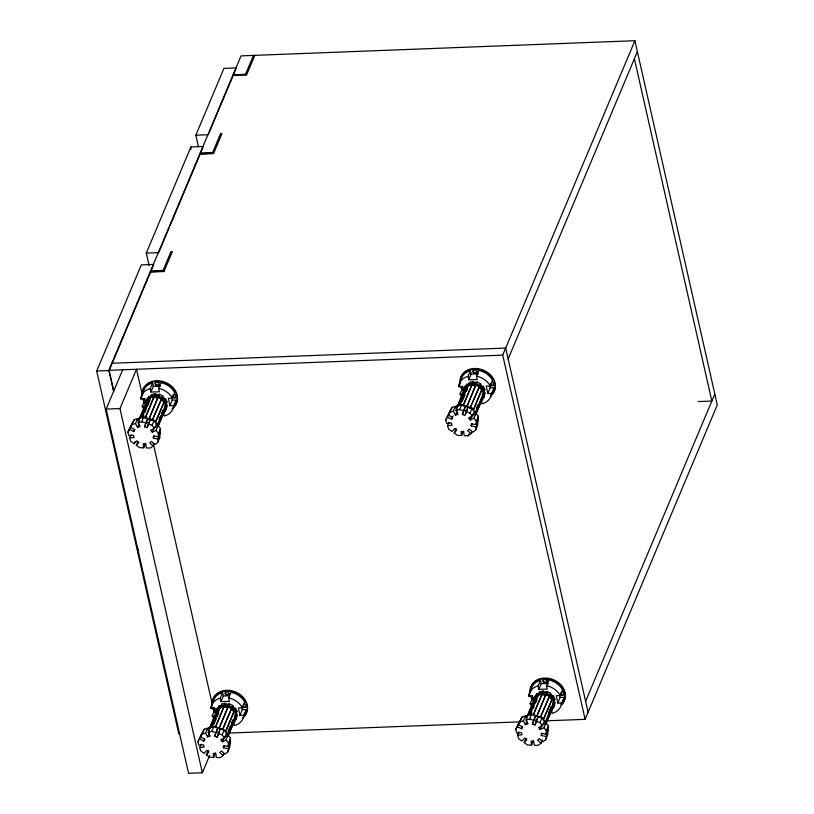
<?xml version="1.0" encoding="UTF-8"?>
<svg xmlns="http://www.w3.org/2000/svg" width="814" height="814" viewBox="0 0 814 814"><rect width="100%" height="100%" fill="white"/><g stroke="black" fill="none" stroke-linecap="round" stroke-linejoin="round"><path stroke-width="1.22" d="M161.782 398.372L162.79 395.97L159.198 394.23L149.003 419.047L157.377 399.125M145.116 418.538L153.978 396.876L150.387 397.67L142.012 417.602M154.629 395.889L155.311 393.711L151.719 394.515L150.702 396.917M158.191 397.201L159.198 394.23M219.037 728.052L222.629 729.792L231.502 708.699L227.91 706.959L219.037 728.052L219.037 728.622L228.225 706.766M215.639 726.943L224.013 706.45L220.421 707.244L220.889 707.702L218.142 709.686L217.674 709.228M224.674 705.453L225.346 703.286L221.754 704.079L212.047 727.167M227.91 706.959L227.91 707.519L224.013 707.01M228.561 705.962L229.233 703.795L232.824 705.534L231.817 707.946L229.121 706.633M479.639 386.111L480.657 383.709L477.065 381.969L466.86 406.797L475.732 385.124L479.324 386.864L469.983 408.302L479.324 386.864M459.869 405.341L468.254 385.419L471.845 384.615L471.845 385.185L475.732 385.694M472.496 383.628L473.168 381.461L469.576 382.254L468.569 384.666M476.383 384.137L477.065 381.969M482.895 393.844L482.895 396.062L483.567 396.143L475.641 414.987M536.894 715.791L536.894 716.361L545.767 694.698L549.358 696.438L540.496 717.531L536.894 715.791L547.1 691.534L550.691 693.274L549.674 695.685L546.988 694.383M534.706 699.928L534.045 699.837L535.531 696.967L535.999 697.435L538.756 695.451L538.288 694.983L541.88 694.189L541.88 694.749L545.767 695.258M542.531 693.202L543.203 691.025L539.611 691.829L529.904 714.916M546.418 693.711L547.1 691.534M545.492 723.331L552.94 705.626L552.94 703.418M137.77 552.513L137.82 548.717M190.852 149.522L190.883 146.988L203.327 146.51L169.994 225.804M157.977 439.092L153.327 438.217L153.51 435.978L158.15 436.853L160.053 432.336L157.702 442.47L154.925 444.576L151.567 441.381L149.725 442.775L153.083 445.97L150.305 448.066L146.317 447.914L145.818 443.905L143.172 443.803L143.671 447.812L139.682 447.659L136.345 445.309L137.77 441.931M158.15 436.853L158.425 433.475L160.48 428.581L154.172 420.411L143.803 416.87L134.208 419.627L127.839 432.285L128.948 435.714L133.415 435.195L134.157 437.474L129.691 437.993L130.81 441.422L134.137 443.762L136.732 440.812L138.94 442.358L136.345 445.309M157.702 442.47L159.758 437.576L160.48 428.581M228.012 748.656L223.362 747.791L223.545 745.553L228.185 746.428L230.087 741.91L227.737 752.034L224.959 754.14L221.601 750.956L219.76 752.35L223.117 755.534L220.34 757.641L216.351 757.478L215.852 753.479L213.207 753.367L213.706 757.376L209.717 757.224L206.38 754.883L208.282 750.366M228.185 746.428L228.459 743.05L230.515 738.156L224.206 729.975L213.838 726.444L204.243 729.202L197.873 741.849L198.982 745.288L203.459 744.769L204.192 747.038L199.725 747.557L200.844 750.986L204.172 753.337L206.766 750.376L208.974 751.933L206.38 754.883M230.515 738.156L229.792 747.15L227.737 752.034M475.834 426.831L471.194 425.956L471.367 423.718L476.017 424.593L477.91 420.085L475.569 430.209L472.781 432.315L469.434 429.131L467.592 430.514L470.94 433.709L468.162 435.805L464.173 435.653L463.675 431.644L461.029 431.542L461.528 435.551L457.539 435.398L454.212 433.058L456.105 428.54M476.017 424.593L476.282 421.214L478.337 416.33L472.039 408.15L461.66 404.609L452.075 407.366L445.696 420.024L446.815 423.453L451.282 422.934L452.024 425.213L447.547 425.732L448.667 429.161L452.004 431.501L454.588 428.551L456.796 430.097L454.212 433.058M478.337 416.33L477.625 425.315L475.569 430.209M545.868 736.405L541.229 735.53L541.412 733.292L546.052 734.167L547.944 729.649L545.604 739.784L542.826 741.88L539.468 738.695L537.627 740.089L540.984 743.274L538.196 745.38L534.208 745.227L533.709 741.218L531.064 741.116L531.562 745.115L527.574 744.963L524.247 742.622L526.139 738.115M546.052 734.167L546.316 730.789L548.371 725.895L542.073 717.714L531.695 714.183L522.11 716.941L515.73 729.598L516.849 733.027L521.316 732.508L522.059 734.777L517.592 735.296L518.701 738.736L522.039 741.076L524.633 738.115L526.841 739.672L524.247 742.622M548.371 725.895L547.659 734.889L545.604 739.784M144.526 426.79L147.538 418.579L150.122 419.454L149.003 423.158L146.428 422.283L144.526 426.79L147.11 427.676L148.535 424.287M146.428 422.283L147.538 418.579M147.11 427.676L150.122 419.454M214.56 736.365L217.572 728.143L220.156 729.029L219.037 732.732L216.463 731.847L214.56 736.365L217.145 737.24L218.569 733.862M216.463 731.847L217.572 728.143M217.145 737.24L220.156 729.029M467.979 407.193L464.967 415.415L462.393 414.529L465.404 406.318L467.979 407.193L465.445 414.285M462.393 414.529L465.404 406.318M532.427 724.104L534.32 719.586L536.904 720.471L535.001 724.979L532.427 724.104L535.439 715.882L538.013 716.768L537.179 719.545M534.32 719.586L535.439 715.882M535.001 724.979L538.013 716.768M178.826 734.004L96.713 371.021L141.321 264.896L153.754 264.418M149.074 265.456L146.276 253.113L190.883 146.988M195.838 135.195L223.931 68.376L236.365 67.898L208.282 134.717L195.838 135.195L198.362 146.347M113.614 391.392L108.842 370.329L241.025 55.891L634.9 40.7L717.287 404.904L585.113 719.342L546.998 720.807M113.614 390.303L109.147 370.543L153.266 265.588M169.007 228.144L158.71 252.625L146.276 253.113M162.749 271.194L171.011 251.546L172.395 251.485L163.97 271.53L150.152 272.069M212.322 153.276L220.584 133.628L221.968 133.577L213.533 153.622L199.715 154.151M245.197 75.061L253.459 55.413M209.646 755.423L202.36 772.771L188.543 773.3L106.146 409.096L122.67 369.8M254.843 55.362L246.581 75.01L232.763 75.539M202.36 772.771L119.963 408.567L136.487 369.261L142.369 395.278M145.879 405.026L144.627 398.85L140.7 398.931L143.071 393.284A17.063 13.787 22.8 0 1 152.574 382.916L153.276 386.355L150.905 391.992L159.371 391.819L158.669 388.38L161.04 382.743A17.063 13.787 22.8 0 1 174.674 392.623L172.303 398.27L168.376 398.351L169.882 405.769L173.809 405.687L176.18 400.04L172.253 400.122L169.882 405.769M127.839 432.285L131.349 424.857M129.457 429.365L133.71 431.532L134.788 429.599L130.535 427.431L132.428 422.924M130.535 427.431L134.208 419.627M143.875 408.954A17.063 13.787 22.8 0 1 142.206 406.349L144.577 400.702M135.48 423.565L137.383 419.047L140.039 418.284L138.146 422.792L140.191 426.628L137.535 427.391L135.48 423.565L132.153 424.521M140.7 398.931A17.063 13.787 22.8 0 1 150.203 388.553L152.574 382.916M129.691 437.993L131.115 434.605M133.71 431.532L134.656 429.273M139.174 419.108L147.639 399.654L148.107 400.122L149.939 398.799M139.713 418.498L147.955 398.911M148.29 398.107L148.962 396.499L149.43 396.957L152.187 394.973L151.719 394.515M140.659 417.826L148.423 399.369M137.535 427.391L138.96 424.002M142.46 418.101L143.885 414.713M144.841 412.454L146.266 409.066M147.212 406.797L150.071 400.02M138.146 422.792L141.748 421.764L143.803 416.87M134.137 443.762L135.083 441.503M145.116 417.979L153.978 396.876M154.294 396.123L155.311 393.711M152.605 419.434L161.467 399.125L157.875 397.385L157.875 397.954L153.978 397.446M152.126 420.563L161.467 399.125M154.487 428.368L156.38 423.86L157.947 425.895L156.054 430.403L152.299 432.254L150.732 430.219L154.487 428.368L152.116 425.295L154.172 420.411M143.671 447.812L145.564 443.294M155.352 422.14L164.214 401.831L165.7 405.087L157.305 425.061M164.397 400.61L165.547 398.667L167.033 401.933L166.015 404.334L165.781 403.815M155.342 422.934L164.214 401.831M164.53 401.078L165.547 398.667M152.299 432.254L154.192 427.737L157.947 425.895M159.015 419.322L160.45 415.923M161.396 413.665L162.82 410.276M157.59 426.027L165.354 407.57M158.191 425.59L162.942 414.285M158.262 426.109L165.7 408.404L165.038 408.313L165.038 405.006L165.7 405.087M166.351 406.847L167.033 405.24L166.361 405.158M153.327 438.217L154.284 435.958M153.083 445.97L154.029 443.711M215.913 714.6L214.662 708.414L210.734 708.495L212.159 705.117M197.873 741.849L201.394 734.421M199.491 738.939L203.744 741.096L204.823 739.163L200.57 737.006L202.462 732.488M200.57 737.006L204.243 729.202M213.909 718.518A17.063 13.787 22.8 0 1 212.24 715.913L214.611 710.276M205.525 733.129L207.417 728.622L210.073 727.848L208.18 732.366L210.226 736.192L207.57 736.955L205.525 733.129L202.187 734.086M210.734 708.495A17.063 13.787 22.8 0 1 220.238 698.127L222.609 692.48L223.311 695.919L220.94 701.566L229.406 701.383L228.703 697.954L231.084 692.307A17.063 13.787 22.8 0 1 244.709 702.197L242.338 707.834L238.41 707.915L239.916 715.333L243.844 715.252L246.215 709.615L242.287 709.696L239.916 715.333M199.725 747.557L201.15 744.169M203.744 741.096L204.701 738.837M209.218 728.672L217.786 708.862M216.493 711.344L218.997 706.064L219.465 706.532L218.793 708.139M209.747 728.062L218.997 706.064M210.826 726.505L212.251 723.107M213.207 720.848L214.631 717.46M210.226 728.53L218.457 708.933M207.57 736.955L209.473 732.447M213.919 724.287L216.3 718.63M217.246 716.371L218.681 712.983M208.18 732.366L211.782 731.328L213.838 726.444M215.15 727.543L224.013 706.45M224.328 705.697L225.346 703.286M228.225 706.206L229.233 703.795M222.639 729.008L231.502 708.699M231.685 707.478L232.824 705.534M224.522 737.942L226.414 733.424L227.991 735.459L226.089 739.977L222.334 741.819L220.767 739.784L224.522 737.942L222.151 734.869L224.206 729.975M213.706 757.376L215.598 752.869M225.386 731.705L234.096 710.988M234.432 710.184L235.582 708.241L237.067 711.497L236.396 713.105M225.376 732.498L234.249 711.395L235.734 714.661L227.34 734.625M234.9 709.849L235.582 708.241M222.334 741.819L223.758 738.44M228.103 731.145L230.484 725.498M231.43 723.239L232.855 719.841M227.625 735.591L235.388 717.134M228.225 735.154L235.734 717.979L235.073 717.887L235.073 714.57L235.734 714.661M228.296 735.683L236.05 717.226L234.768 719.698M236.396 716.422L237.067 714.814L236.406 714.723M223.362 747.791L224.318 745.532M223.117 755.534L224.064 753.276M463.492 391.534L462.484 386.589L458.557 386.67L460.459 382.153M447.324 417.104L450.295 410.663L448.392 415.181L452.645 417.338L451.577 419.271L447.324 417.104L445.696 420.024M448.392 415.181L452.075 407.366M461.731 396.693A17.063 13.787 22.8 0 1 460.063 394.088L462.444 388.441M453.347 411.304L455.24 406.786L457.906 406.023L456.003 410.541L458.058 414.367L455.392 415.13L453.347 411.304L450.02 412.26M458.557 386.67A17.063 13.787 22.8 0 1 468.07 376.302L470.441 370.655L471.133 374.094L468.762 379.731L477.238 379.558L476.536 376.119L478.907 370.482A17.063 13.787 22.8 0 1 492.531 380.362L490.16 386.009L486.233 386.09L487.739 393.508L491.666 393.427L494.037 387.779L490.12 387.861L487.739 393.508M447.547 425.732L448.972 422.344M451.577 419.271L453.001 415.883M457.041 406.847L465.496 387.403L465.964 387.861L468.722 385.877M457.58 406.237L466.829 384.239L467.297 384.696L466.626 386.304M461.507 397.883L462.932 394.495M458.526 405.565L466.28 387.108M455.392 415.13L457.295 410.612L455.24 406.786M462.23 401.322L465.079 394.536M466.503 391.147L467.45 388.889M456.003 410.541L459.605 409.503L461.66 404.609M462.973 405.718L471.845 384.615M472.161 383.862L473.168 381.461M462.973 406.288L472.161 384.432M472.344 416.107L474.247 411.599L475.814 413.634L473.911 418.142L470.156 419.993L468.589 417.958L472.344 416.107L469.983 413.034L472.039 408.15M461.528 435.551L463.431 431.033M473.209 409.88L481.919 389.153M473.209 410.673L482.081 389.57L483.567 392.826L475.173 412.8M483.882 392.073L484.89 389.672L483.404 386.406L482.397 388.817L483.638 391.554M470.156 419.993L472.059 415.476M476.404 408.19L477.828 404.802M475.936 412.637L483.211 395.309M475.579 414.458L483.567 396.143M471.194 425.956L472.14 423.697M483.882 395.39L484.89 392.989L484.228 392.897L484.228 389.58L484.89 389.672M468.162 435.805L468.986 433.852M585.113 719.342L502.716 355.138L634.9 40.7M470.94 433.709L471.896 431.451M508.16 358.984L637.372 51.628M533.526 701.098L532.519 696.153L528.591 696.235L530.962 690.598A17.063 13.787 22.8 0 1 540.476 680.229L541.178 683.668L538.797 689.305L547.273 689.132L546.57 685.693L548.941 680.046A17.063 13.787 22.8 0 1 562.566 689.936L560.195 695.573L556.267 695.655L557.783 703.072L561.701 702.991L564.082 697.354L560.154 697.435L557.783 703.072M515.73 729.598L519.251 722.16M517.358 726.678L521.611 728.835L522.68 726.902L518.426 724.745L520.329 720.227M518.426 724.745L522.11 716.941M531.766 706.267A17.063 13.787 22.8 0 1 530.107 703.652L532.478 698.015M523.382 720.868L525.284 716.361L527.94 715.598L526.037 720.105L528.093 723.931L525.437 724.704L523.382 720.868L520.054 721.825M528.591 696.235A17.063 13.787 22.8 0 1 538.105 685.866L540.476 680.229M517.592 735.296L519.006 731.918M521.611 728.835L522.557 726.576M527.075 716.412L534.36 699.084M534.696 698.28L536.864 693.813L537.332 694.271L536.66 695.878M527.614 715.811L535.531 696.967M535.846 696.214L536.864 693.813M528.215 715.374L529.639 711.975M530.596 709.716L532.966 704.069M528.561 715.14L536.324 696.682M525.437 724.704L526.851 721.316M530.84 714.285L531.786 712.026M533.211 708.628L534.167 706.369M535.592 702.981L537.016 699.592M526.037 720.105L529.639 719.067L531.695 714.183M533.007 715.282L541.88 694.189M542.195 693.436L543.203 691.025M533.506 714.682L542.195 693.996M540.018 717.877L549.358 696.438M542.378 725.681L544.281 721.163L545.848 723.198L543.956 727.716L540.191 729.558L538.624 727.523L542.378 725.681L540.018 722.608L542.073 717.714M531.562 745.115L533.465 740.608M543.243 719.444L552.116 699.145L553.601 702.401L545.207 722.364M552.299 697.924L553.439 695.98L554.924 699.236L553.917 701.648M543.243 720.237L552.116 699.145M553.439 695.98L552.431 698.392L553.266 700.213M540.191 729.558L542.093 725.05L545.848 723.198M548.341 713.237L551.19 706.45M545.614 724.033L553.601 705.718L552.94 705.626M545.685 724.552L554.924 702.553L554.263 702.472L554.263 699.155L554.924 699.236M541.229 735.53L542.175 733.272M540.984 743.274L542.399 739.885M585.612 701.332L714.814 393.976M147.476 399.369L148.962 396.499M164.214 411.274L165.7 408.404M465.333 387.108L466.829 384.239M484.035 394.637L484.89 392.989M157.906 438.98L159.758 437.576M162.79 395.97L162.322 396.306L165.069 399.013M467.297 384.696L469.129 383.374M480.657 383.709L480.189 384.045L482.936 386.752L483.404 386.406M482.081 389.57L481.603 389.906L478.856 387.199M219.465 706.532L222.222 704.548L221.754 704.079M234.249 711.395L233.781 711.741L231.034 709.035M537.332 694.271L540.079 692.287L539.611 691.829M550.691 693.274L550.223 693.609L552.971 696.316M472.995 415.018L475.814 413.634M224.226 737.311L227.991 735.459M221.774 706.257L223.85 705.799M245.513 74.308L233.079 74.786L233.221 75.397M212.637 152.523L200.203 153.001L200.478 154.222M199.878 153.765L213.706 153.225M163.075 270.441L150.631 270.92L150.905 272.13M150.315 271.673L164.133 271.143M111.823 363.258L505.687 348.066L588.084 712.26M108.842 370.329L502.716 355.138M96.713 371.021L109.147 370.543M106.146 409.096L119.963 408.567M698.198 401.577L711.843 401.048L634.391 58.7M228.083 733.109L520.319 721.835M471.133 374.094L478.398 373.941M153.276 386.355L160.531 386.202M460.063 394.088L463.013 394.027M142.206 406.349L145.146 406.288M541.178 683.668L548.433 683.516M223.311 695.919L229.355 695.797M530.107 703.652L533.048 703.591M212.24 715.913L215.181 715.852M473.168 382.02L477.065 382.529M464.011 390.262L464.672 390.354M482.895 392.745L483.567 392.826M155.311 394.281L159.198 394.79M166.361 401.841L167.033 401.933M146.144 402.523L146.815 402.615M543.203 691.595L547.1 692.104M552.94 702.309L553.601 702.401M225.346 703.856L229.233 704.364M236.406 711.416L237.067 711.497M216.178 712.097L216.85 712.179M464.285 410.022L466.87 410.897M459.605 409.503L463.502 410.826M466.086 411.711L469.983 413.034M141.748 421.764L145.645 423.087M148.219 423.972L152.116 425.295M529.639 719.067L533.536 720.4M536.121 721.275L540.018 722.608M211.782 731.328L215.679 732.661M218.254 733.536L222.151 734.869M466.86 406.227L470.461 407.967M149.003 418.488L152.594 420.228M548.89 696.774L551.638 699.48M160.999 399.46L163.746 402.167M232.356 705.87L235.104 708.577M473.911 418.142L476.282 421.214M543.956 727.716L546.316 730.789M156.054 430.403L158.425 433.475M226.089 739.977L228.459 743.05M525.284 716.361L526.821 719.23M137.383 419.047L138.919 421.917M207.417 728.622L208.954 731.491M143.213 398.992L144.332 403.948M153.297 443.589L212.434 704.975M212.993 707.447L214.113 712.403M559.645 694.963L560.154 697.435M489.611 385.388L490.12 387.861M551.495 709.93L552.197 713.369A17.063 13.787 22.8 0 0 561.701 702.991M481.461 400.356L482.163 403.795A17.063 13.787 22.8 0 0 491.666 393.427M538.105 685.866L538.797 689.305M468.07 376.302L468.762 379.731M241.789 707.224L242.287 709.696M171.754 397.649L172.253 400.122M233.638 722.191L234.34 725.62A17.063 13.787 22.8 0 0 243.844 715.252M163.604 412.617L164.296 416.056A17.063 13.787 22.8 0 0 173.809 405.687M220.238 698.127L220.94 701.566M150.203 388.553L150.905 391.992M546.57 685.693A17.063 13.787 22.8 0 1 560.195 695.573M564.082 697.354A17.063 13.787 22.8 0 1 561.151 703.866M530.26 689.936A18.091 14.621 22.8 0 1 554.578 680.229A18.091 14.621 22.8 0 1 561.08 704.853M529.945 692.653A18.091 14.621 22.8 0 1 552.085 680.066A18.091 14.621 22.8 0 1 562.169 704.232M531.725 698.544A18.091 14.621 22.8 0 1 530.504 695.624M532.529 695.858A2.045 1.659 22.8 0 1 532.051 695.634M561.457 691.961A2.045 1.659 22.8 0 1 563.868 693.294A2.045 1.659 22.8 0 1 562.891 695.309A2.045 1.659 22.8 0 1 560.307 694.332M564.031 692.256A2.045 1.659 22.8 0 1 563.135 694.576A2.045 1.659 22.8 0 1 560.419 693.141M563.288 691.554A2.045 1.659 22.8 0 1 563.705 691.869M546.998 679.924A2.045 1.659 22.8 0 1 546.387 682.081A2.045 1.659 22.8 0 1 543.721 681.41A2.045 1.659 22.8 0 1 543.864 679.13M546.275 679.202A2.045 1.659 22.8 0 1 546.682 679.527M533.19 701.261A10.918 8.822 22.8 0 1 548.026 694.993A10.918 8.822 22.8 0 1 551.241 710.246M551.556 709.493A10.918 8.822 22.8 0 0 551.76 696.692L549.582 694.942A10.918 8.822 22.8 0 0 533.506 700.508M228.703 697.954A17.063 13.787 22.8 0 1 242.338 707.834M246.215 709.615A17.063 13.787 22.8 0 1 244.058 715.18M213.105 702.858A17.063 13.787 22.8 0 1 222.609 692.48M212.403 704.161A18.091 14.621 22.8 0 1 234.534 691.574A18.091 14.621 22.8 0 1 244.617 715.74M212.088 704.914A18.091 14.621 22.8 0 1 235.327 692.755A18.091 14.621 22.8 0 1 242.898 717.867M213.858 710.805A18.091 14.621 22.8 0 1 212.647 707.885M215.191 708.241A2.045 1.659 22.8 0 1 214.184 707.895M243.121 704.344A2.045 1.659 22.8 0 1 245.94 705.412A2.045 1.659 22.8 0 1 244.872 707.61A2.045 1.659 22.8 0 1 242.236 706.155M246.215 706.226A2.045 1.659 22.8 0 1 243.091 706.226M229.11 693.874A2.045 1.659 22.8 0 1 226.17 693.966A2.045 1.659 22.8 0 1 225.997 691.391M215.323 713.522A10.918 8.822 22.8 0 1 230.159 707.254A10.918 8.822 22.8 0 1 233.374 722.496M233.689 721.753A10.918 8.822 22.8 0 0 233.893 708.953L231.715 707.203A10.918 8.822 22.8 0 0 215.639 712.769M158.669 388.38A17.063 13.787 22.8 0 1 172.303 398.27M176.18 400.04A17.063 13.787 22.8 0 1 174.023 405.616M142.481 395.584A18.091 14.621 22.8 0 1 165.049 382.214A18.091 14.621 22.8 0 1 173.179 407.549M142.053 395.339A18.091 14.621 22.8 0 1 165.832 383.425A18.091 14.621 22.8 0 1 172.069 408.913M143.824 401.231A18.091 14.621 22.8 0 1 142.613 398.321M145.157 398.667A2.045 1.659 22.8 0 1 144.638 398.545M173.087 394.77A2.045 1.659 22.8 0 1 175.977 395.991A2.045 1.659 22.8 0 1 174.501 398.077A2.045 1.659 22.8 0 1 172.12 396.133M176.18 396.652A2.045 1.659 22.8 0 1 172.517 395.828M176.139 394.953A2.045 1.659 22.8 0 1 176.343 395.38M159.076 384.31A2.045 1.659 22.8 0 1 156.349 384.554A2.045 1.659 22.8 0 1 155.647 382.132M158.781 382.214A2.045 1.659 22.8 0 1 159.096 382.611M145.289 403.948A10.918 8.822 22.8 0 1 160.124 397.69A10.918 8.822 22.8 0 1 163.339 412.932M163.655 412.179A10.918 8.822 22.8 0 0 163.858 399.389L161.681 397.639A10.918 8.822 22.8 0 0 145.604 403.195M476.536 376.119A17.063 13.787 22.8 0 1 490.16 386.009M494.037 387.779A17.063 13.787 22.8 0 1 491.117 394.291M460.928 381.023A17.063 13.787 22.8 0 1 470.441 370.655M460.337 379.405A18.091 14.621 22.8 0 1 485.592 371.204A18.091 14.621 22.8 0 1 490.252 395.899M460.022 384.086A18.091 14.621 22.8 0 1 482.6 370.706A18.091 14.621 22.8 0 1 490.73 396.042M461.691 388.98A18.091 14.621 22.8 0 1 460.47 386.06M463.013 386.406A2.045 1.659 22.8 0 1 462.494 386.294M491.422 382.397A2.045 1.659 22.8 0 1 493.833 383.73A2.045 1.659 22.8 0 1 492.857 385.744A2.045 1.659 22.8 0 1 490.272 384.757M494.21 383.119A2.045 1.659 22.8 0 1 492.857 385.053A2.045 1.659 22.8 0 1 490.384 383.577M477.157 370.787A2.045 1.659 22.8 0 1 474.938 372.608A2.045 1.659 22.8 0 1 473.504 369.871M463.481 394.088A10.918 8.822 22.8 0 1 476.678 384.859A10.918 8.822 22.8 0 1 481.206 400.671M481.522 399.918A10.918 8.822 22.8 0 0 481.725 387.128L479.548 385.378A10.918 8.822 22.8 0 0 463.471 390.944M543.203 681.888A2.045 1.659 22.8 0 0 546.662 682.366A2.045 1.659 22.8 0 0 544.963 679.588A2.045 1.659 22.8 0 0 543.203 681.888M225.346 694.149A2.045 1.659 22.8 0 0 228.795 694.627A2.045 1.659 22.8 0 0 227.096 691.849A2.045 1.659 22.8 0 0 225.346 694.149M155.311 384.584A2.045 1.659 22.8 0 0 158.761 385.063A2.045 1.659 22.8 0 0 157.061 382.275A2.045 1.659 22.8 0 0 155.311 384.584M473.168 372.324A2.045 1.659 22.8 0 0 476.628 372.802A2.045 1.659 22.8 0 0 474.928 370.014A2.045 1.659 22.8 0 0 473.168 372.324"/></g></svg>
